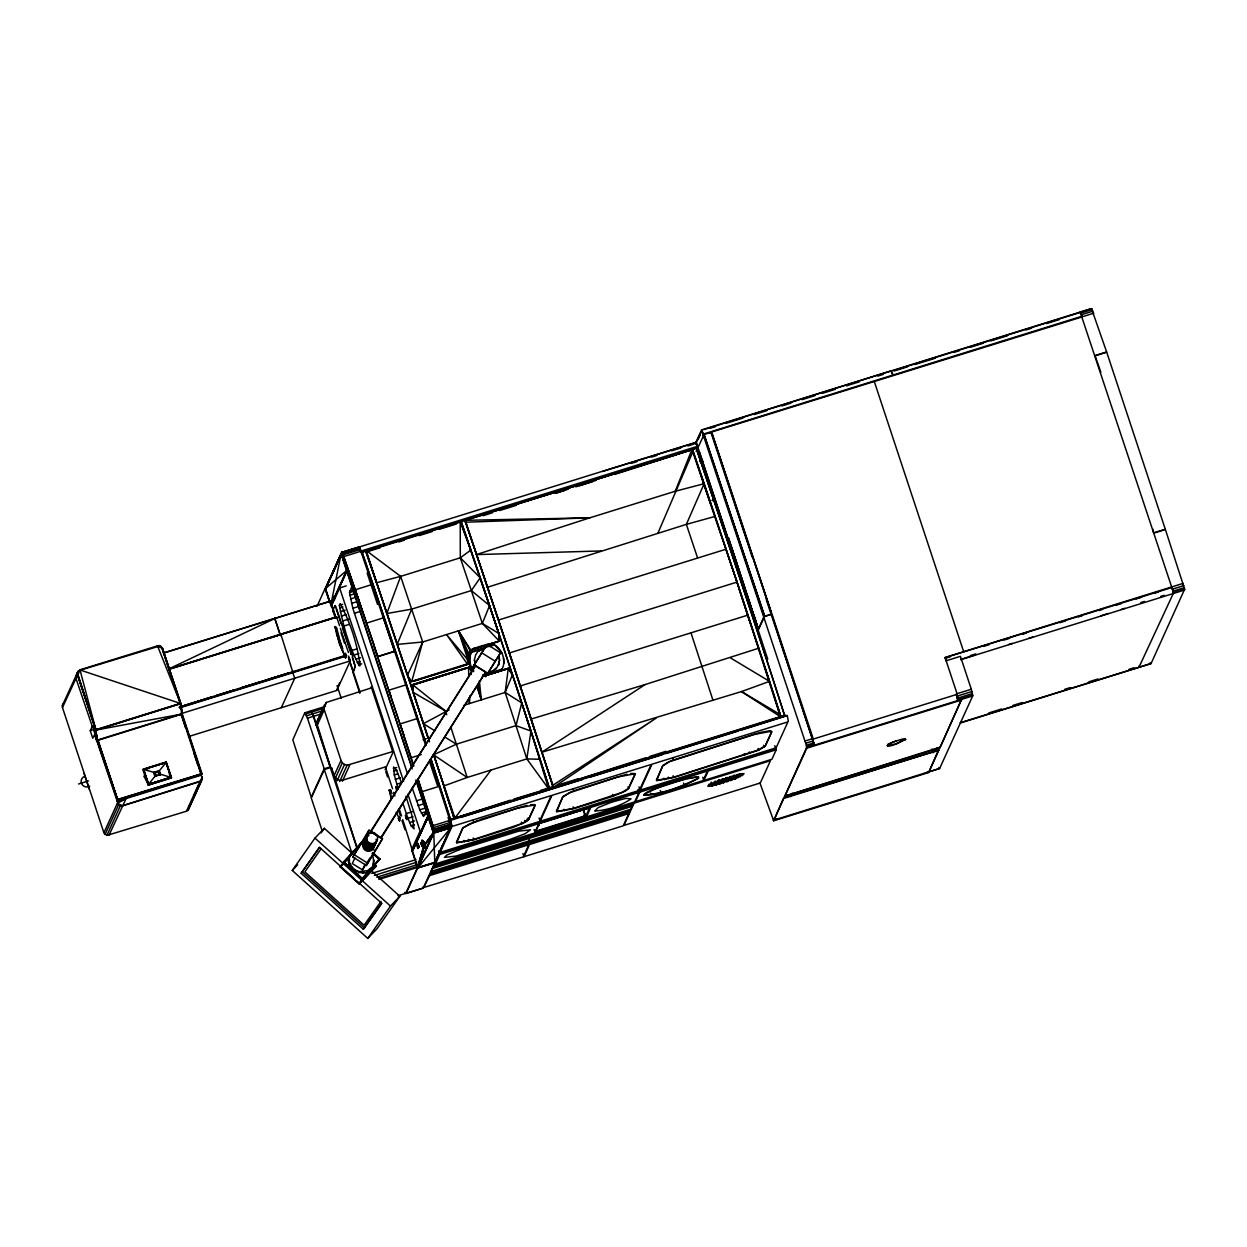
<?xml version="1.0" encoding="UTF-8"?>
<svg xmlns="http://www.w3.org/2000/svg" width="1247" height="1247" viewBox="0 0 1247 1247"><rect width="100%" height="100%" fill="white"/><g stroke="black" fill="none" stroke-linecap="round" stroke-linejoin="round"><path stroke-width="1.5" d="M474.577 647.957C469.121 649.905 467.641 653.864 468.28 663.295C462.06 645.837 486.798 646.024 499.205 641.176L498.847 633.492L460.985 521.823L366.057 551.455L366.665 550.878L400.646 576.363L422.671 642.002L411.65 681.797L407.442 675.391L422.671 642.002L482.34 623.422L498.847 633.492L499.205 641.176M336.955 635.876L335.178 626.664L336.082 629.579M549.241 787.574L548.509 788.961L549.241 787.574L549.085 788.463L514.06 799.031M342.177 649.079L345.559 657.652L344.873 654.8M402.765 819.622L417.761 867.803L434.767 862.659L442.623 845.17M767.747 659.133L697.946 447.611M958.444 700.346L957.041 693.691L971.319 689.264L972.722 695.904L939.646 768.479L773.483 820.23L759.891 782.867M1080.276 312.451L1173.053 591.156L1173.271 593.541L1139.166 666.849M960.439 722.979L1151.09 663.544L1184.65 589.192L1165.399 529.507L1154.052 533.046M342.489 625.293L342.956 626.68L342.442 625.355M351.981 654.005L350.516 653.958L351.919 653.927M391.059 799.015L389.563 789.772M396.515 788.509L396.842 789.834L396.562 788.416M399.492 820.978C398.027 815.304 398.697 821.742 399.679 820.245M378.901 879.416L417.62 867.366L424.167 845.934L423.201 841.725L424.448 845.84L421.127 856.642M422.172 843.299L421.673 840.291L424.448 845.84L423.045 842.349L424.183 845.856L420.457 858.435M425.009 847.524L423.107 840.649M425.586 847.352L425.43 845.778M701.749 430.511L806.357 745.254L806.762 748.2L784.924 796.116L939.911 747.857L961.562 699.396L939.911 747.857M439.692 830.268L450.494 827.681L434.767 862.659L433.785 832.871L429.498 820.292M451.102 826.309L450.931 824.22L434.112 829.458L434.377 831.827L417.948 867.865L450.588 827.961L433.785 832.871M404.714 892.369L406.023 893.507L423.232 888.16L451.196 826.59L450.479 822.334M469.87 695.81L469.371 703.589L469.246 697.852M471.21 674.456L471.46 670.574L468.825 667.426M657.902 533.233L693.098 451.165L691.96 449.481L737.024 582.1L780.357 716.651L780.263 714.578L741.497 691.571L541.775 752.253L498.348 620.086L726.097 549.194M335.381 627.381L335.786 629.719L335.552 626.555M347.134 570.44L341.257 553.652L325.607 588.678L329.816 601.553M470.945 650.077L468.061 656.982L468.124 664.059L468.233 656.795L458.475 630.857L470.789 650.092M335.911 628.301L335.957 629.61L335.178 626.664M431.54 835.599L424.339 845.669L423.185 842.536L424.214 845.747L417.511 867.522L423.855 845.591M453.612 668.782L467.609 664.386L467.984 660.022L458.475 630.857L470.322 650.669M461.296 522.057L460.221 521.745L460.299 557.799L480.22 577.766L471.335 590.564L411.681 609.128L386.804 613.54L366.322 551.065M511.379 673.302L508.293 668.345L482.308 676.435M539.624 821.835L539.047 825.124L538.798 823.721M339.371 605.294L340.182 603.532C350.298 622.487 357.499 644.309 360.056 665.695L359.432 665.929C349.222 647.458 343.221 626.103 339.371 605.294L342.676 604.265M407.333 773.28L352.823 608.287L349.534 592.606L352.059 585.981M398.229 789.164L394.301 774.901L393.584 766.999L396.499 770.1L401.331 782.368M426.739 809.599L423.621 816.473L419.787 809.802L412.211 787.995M549.272 787.964L548.602 788.821L526.842 758.893L505.16 692.444L508.293 668.345L483.898 676.108M539.078 825.046L539.374 822.568L589.847 806.856L585.591 817.112L583.425 808.976M422.608 844.718L424.167 847.789L422.811 841.803M424.51 844.531L424.463 843.315M491.053 770.038L455.03 817.938L453.892 817.767L443.698 786.015L467.189 777.473L526.842 758.893L530.941 731.054L512.501 674.752L508.293 668.345M181.594 714.172L180.612 703.713L157.449 645.697L159.507 645.619L162.297 648.3L180.753 703.511L182.327 714.017L181.314 715.139L185.476 727.718M345.341 654.052L345.544 653.21L345.668 655.563M399.352 817.268L399.57 816.426L399.773 818.328L400.147 817.564M429.529 741.794A2193.052 276.569 72.7 0 0 377.077 583.939L365.839 550.862L362.02 552.281A2192.039 276.444 72.7 0 1 426.256 744.911M365.839 550.862L365.807 551.112A2192.039 276.444 72.7 0 1 409.749 682.062M487.187 586.402A2192.039 276.444 72.7 0 1 553.185 787.262L542.383 753.406A2193.052 276.569 72.7 0 0 476.105 553.122L464.882 520.03L461.063 521.449A2192.039 276.444 72.7 0 1 549.413 788.447L784.534 715.248L773.732 681.376A2193.052 276.569 72.7 0 0 707.454 481.108L696.231 448.016L692.412 449.434A2192.039 276.444 72.7 0 1 780.762 716.433L784.644 715.186M464.882 520.03L464.835 520.28A2192.039 276.444 72.7 0 1 486.564 584.562M696.231 448.016L696.185 448.265A2192.039 276.444 72.7 0 1 784.534 715.248M423.419 844.765L424.307 845.372L423.201 841.725M703.776 429.607L890.919 370.92L893.086 375.347M389.89 791.627L389.968 792.827L389.204 789.897M589.691 807.604L589.847 806.856M341.101 554.027L331.11 603.501M372.292 853.478C382.174 890.872 325.872 865.932 358.7 847.929M348.786 860.492L350.298 854.974M475.013 664.121L474.406 659.881L475.59 655.049L477.866 651.448L485.364 647.583L477.866 651.448M499.252 661.004L498.379 665.165L499.564 660.318L498.956 656.093L499.564 660.318M116.672 801.073L117.67 799.467L117.047 801.26L117.67 799.467L98.045 740.188L96.83 741.435L92.792 725.925L95.271 733.439L92.761 738.24L90.267 730.726L92.403 726.05M117.499 800.2L97.36 740.453L95.848 730.087L180.612 703.713L162.297 648.3L180.659 703.511L95.848 730.087L77.298 672.725L79.948 669.826L157.527 645.852L162.469 648.269L180.753 703.511L182.28 713.985L97.235 740.562L117.452 800.371L201.702 773.997L117.53 799.608L117.171 800.683L198.943 775.244M473.486 671.619C469.293 666.257 467.921 657.481 471.709 651.698L493.874 644.793C502.557 648.705 506.672 661.736 501.637 669.873L486.86 674.471M469.542 658.151L471.241 652.025M103.906 832.778L117.296 803.395L120.32 805.827L106.868 835.443L103.906 832.778L62.459 707.548L62.35 705.521L78.234 670.917L77.766 674.705L95.957 729.666L180.254 703.433L162.063 648.456L159.382 646.071L80.042 670.263L77.657 672.866L76.254 678.009M516.024 725.629L530.941 731.054L548.602 788.821L454.952 818.079L433.551 754.809L456.371 744.194L516.024 725.629L521.745 702.872L505.16 692.444L463.868 705.303M614.537 474.483L691.945 449.715L465.147 520.311L589.8 517.832L675.219 491.256L704.134 483.711L686.364 524.364L697.478 557.612M366.057 551.455L366.665 550.878L366.041 552.094L376.438 582.77L400.646 576.363L460.299 557.799L470.867 550.036L460.159 521.947M365.963 552.296L366.602 551.08M315.787 724.99L326.324 702.451L372.307 687.58M534.23 829.645L535.275 832.731L539.561 822.506L589.831 807.635M344.951 655.875L345.388 657.746L345.668 657.013M415.828 779.952L433.473 833.292L434.283 831.546L446.067 827.883M339.449 682.935L336.784 690.448L188.5 736.587M728.466 537.925L758.441 629.517L764.676 616.377L704.041 434.548L709.559 432.803L712.053 434.143L771.02 612.371L770.428 614.475L764.66 616.423M386.804 613.54L400.646 576.363M702.622 460.876L703.137 461.343M675.219 491.256L691.96 449.481M470.758 650.186L499.283 641.083L482.34 623.422L489.557 605.59L471.335 590.564L460.299 557.799M411.681 609.128L397.138 644.418L406.834 673.567M505.16 692.444L512.408 674.892M424.011 846.214L424.728 847.617L421.829 841.865M424.37 844.967L422.452 840.119L420.894 843.58M346.713 570.799L332.061 603.657M695.249 443.683L696.044 441.984L698.258 446.769M341.538 553.871L325.607 588.678L341.974 552.561L358.98 547.043L360.866 551.33M695.312 443.854L695.951 442.326L602.145 471.444M330.128 603.486L325.28 588.724L341.257 553.652M331.905 603.782L346.136 572.544M413.053 849.004L428.313 816.052L412.258 850.735M62.459 707.548L79.948 669.826M117.047 801.26L117.67 799.467M105.029 834.508L118.512 805.001L94.601 734.374L95.848 737.663M108.925 835.365L126.15 798.532L117.405 803.333L122.284 805.749L201.546 780.747L188.141 810.145L186.427 811.236L106.868 835.443M142.859 769.68L148.19 785.142L171.572 777.629M148.19 785.142L171.26 778.019M154.862 776.6L153.849 772.329L159.522 770.568L166.163 762.431L170.933 777.395L148.518 784.347L143.81 776.18M181.376 714.702L181.797 713.783L97.5 740.032M155.018 772.844L158.198 771.566L159.289 775.042L158.042 771.909M181.314 715.139L181.548 714.282M159.289 771.082L160.536 774.823L159.289 771.082L153.63 772.844M159.039 774.901L155.891 776.102L154.846 772.548L155.969 775.93M143.109 769.181L166.241 761.948L171.509 777.52M117.452 801.244L201.001 775.244L201.905 773.374L201.406 774.356L117.857 800.356M201.001 775.244L201.905 773.374L182.218 714.048M186.427 811.236L199.816 781.838L202.466 778.939L181.174 713.424M193.69 795.929L198.413 785.563M199.988 782.103L202.185 776.943M188.141 810.145L202.295 778.876M280.279 635.331L281.011 634.084L280.591 635.643M317.081 606.167L325.108 588.537L329.66 602.285M412.18 768.916L340.977 553.73L341.584 552.374L358.98 547.043M405.789 684.977L383.437 617.811L366.587 623.11L342.161 552.281L325.28 588.724L346.557 570.627L330.736 605.325M292.78 672.679L293.279 671.291M280.824 634.146L292.842 672.258M331.811 603.501L346.339 572.186M331.156 606.588L339.652 587.945L346.261 585.887M358.17 548.696L358.7 547.043M332.606 610.968L335.1 605.465L341.226 623.936M169.467 668.813L336.581 616.782L336.16 618.356L336.674 617.234M304.751 712.832L292.827 739.861L311.236 797.223L324.204 768.775L307.463 718.21L304.751 712.832L325.514 706.363M316.52 722.403L324.656 704.539M320.417 715.435L326.324 702.451M317.595 724.398L324.251 709.792L323.924 707.127M336.784 690.448L350.313 660.91L348.583 656.14M354.647 668.86L353.197 672.039L348.396 657.559M356.86 847.866L330.33 767.684L324.282 769.57L311.298 798.049L322.162 830.845M333.619 776.678L341.023 760.452L324.251 709.792M334.96 779.048L342.348 762.805L341.023 760.452M337.095 780.731L344.499 764.489L342.348 762.805M339.714 781.479L347.102 765.237L393.429 751.38M342.411 781.199L349.799 764.957M409.717 681.938L469.184 663.279L470.415 667.036L410.949 685.694A2192.039 276.444 72.7 0 1 428.298 738.427M410.949 685.694L409.795 681.766M385.12 769.68L392.961 752.502L371.232 686.832M342.831 863.563C346.074 861.568 341.101 866.057 343.658 861.755L361.521 842.411L355.395 850.329M343.206 863.906L350.391 855.504M352.574 851.374L349.674 856.33M355.348 850.142L355.972 848.771M349.409 864.732L349.409 859.136M352.823 857.001L369.003 830.175L382.517 838.654L366.353 865.48L352.823 857.001L364.529 838.233M354.912 857.842L352.309 863.548L362.456 869.907L365.418 865.215M351.451 868.52L352.059 867.148L350.033 863.36M369.003 830.175L365.48 836.737M390.077 790.099L390.249 792.593L389.984 791.377M354.662 871.404L355.286 870.047L352.059 867.148M358.668 873.04L359.292 871.684L367.709 870.593L371.107 868.006L370.484 869.362M362.456 869.907L365.059 864.187M362.986 873.227L363.61 871.871M366.353 865.48L382.517 838.654M360.975 879.899L379.649 858.715L365.059 876.485L360.975 879.899L362.409 879.369M361.349 880.226L379.758 859.277M367.086 871.965L367.709 870.593M374.271 860.243L372.759 865.761L373.383 864.405M470.774 652.96L471.709 651.698M379.665 858.731L369.533 870.531M469.184 663.279L470.337 667.207M469.792 663.513L469.854 657.481M474.406 659.881L475.325 663.435M471.475 668.626L470.088 662.827M482.776 674.674L485.769 676.56L500.515 652.851L487 644.387L472.254 668.08L474.141 665.103M381.442 837.548L485.551 672.258L475.419 665.914L371.294 831.188M487 644.387L475.091 663.607M493.874 644.793L489.868 646.632M494.732 644.917L501.871 652.945M485.769 676.56L500.515 652.851M492.705 671.354L496.4 668.08L492.705 671.354L488.606 672.632L493.017 670.668M412.383 848.007L420.099 831.063L407.909 794.23M413.147 849.285L428.173 816.317M413.427 849.191L428.454 816.224L412.071 851.109L417.62 868.099L406.023 893.507M503.57 658.057L503.804 663.42M501.637 669.873L502.26 669.296M501.902 669.748L502.432 668.86M433.473 833.292L434.377 831.827L450.588 827.961L433.317 832.809L405.727 893.46L405.15 892.587M417.761 867.803L434.096 831.92L418.228 780.388L433.722 827.634M450.183 820.713L450.603 819.793L451.85 825.748M451.991 826.465L440.175 852.402L539.405 821.508L551.221 795.586L451.991 826.465L449.824 819.903L455.326 818.188M439.91 853.509L538.579 822.786M439.739 854.476L435.452 863.906L534.682 833.012L538.969 823.597L439.739 854.476L438.554 850.922M456.418 842.224L462.84 828.102L469.48 823.971L517.692 808.103L534.807 804.938M695.171 443.979L701.562 429.934L1091.484 308.586L1106.635 351.935L1095.287 355.457M696.34 442.451L701.126 431.93M698.102 439.536L700.502 434.283M693.02 451.336L692.49 450.401M456.558 842.613L473.673 839.449L521.885 823.597L528.525 819.466L534.947 805.344M696.231 451.383L704.041 434.548M696.512 451.289L698.226 447.533L361.412 552.421L359.744 547.386M704.15 437.868L701.562 429.934M709.559 432.803L710.322 432.725M712.053 434.143L771.051 612.324M699.879 461.546L701.484 458.039M628.8 813.621L623.251 825.81L524.021 856.689L529.57 844.515L628.8 813.621L627.771 810.503M530.256 843.019L531.035 841.32L630.249 810.425L629.486 812.124L530.256 843.019L529.133 839.636M540.154 821.274L551.969 795.352L651.199 764.458L639.384 790.38L540.154 821.274L539.078 817.985M539.951 822.272L638.558 791.674M534.417 829.582L535.493 832.7L535.555 831.266L585.654 815.678M556.396 811.096L562.833 796.973L569.458 792.843L617.686 776.975L634.785 773.826M562.428 815.772L562.366 814.961M714.344 501.045L714.983 499.657L711.959 500.593M578.686 810.706L578.608 809.895M584.064 815.289L584.687 813.932L582.817 809.069M556.552 811.501L573.651 808.337L621.879 792.468L628.504 788.338L634.941 774.216M639.01 792.375L634.661 801.899L586.464 816.894L590.813 807.37L639.01 792.375L638.043 789.491M640.147 790.146L651.963 764.224L787.933 721.888L776.117 747.826L640.147 790.146L639.056 786.873M639.929 791.144L775.79 748.948M639.758 792.126L635.424 801.665L703.09 780.591L707.423 771.067L639.758 792.126L638.807 789.257M656.374 779.967L662.812 765.845L669.452 761.714L754.404 734.421L771.519 731.256M754.045 615.207L758.051 629.595M753.827 615.597L747.249 595.006M757.693 630.468L764.021 616.579L771.581 614.225L814.166 744.443L806.575 747.639L773.67 820.791L928.656 772.548L938.882 750.102L783.708 797.799L773.67 820.791M698.772 777.099L698.351 778.05C681.719 786.732 662.5 793.98 643.904 794.994L646.211 792.687L653.631 789.18L685.32 778.939M776.258 749.743L771.909 759.267L703.869 780.451L708.218 770.927L776.258 749.743L774.792 745.706M712.489 785.766L714.172 782.072L711.351 786.109L712.489 785.766L711.289 782.118M716.105 784.94L718.116 780.528L714.967 785.298L716.105 784.94L714.905 781.308M719.831 783.88L721.951 779.25L718.708 784.223L719.831 783.88L718.631 780.232M723.619 782.695L725.723 778.066L722.481 783.054L723.619 782.695L722.418 779.063M727.391 781.526L729.511 776.897L726.268 781.869L727.391 781.526L726.19 777.879M731.178 780.341L733.283 775.712L730.041 780.7L731.178 780.341L729.978 776.71M735.013 779.063L737.024 774.652L733.875 779.422L735.013 779.063L733.797 775.416M771.675 731.662L765.237 745.768L758.597 749.899L673.645 777.208L656.53 780.373M790.738 796.599L792.359 793.061M956.745 695.343L957.228 694.267L945.07 657.481L1183.216 583.362M935.047 751.676L936.668 748.138M938.695 749.541L928.656 772.548M325.467 588.381L340.977 553.73M333.51 571.313L340.727 555.616M428.08 816.021L413.256 849.02L428.454 816.224M333.245 571.188L341.444 553.59M336.098 628.628L335.973 627.272M76.691 674.284L75.88 678.119L92.403 726.783M76.145 676.17L78.545 673.567M62.35 705.521L63.285 703.713M97.079 740.952L95.271 733.439M200.938 774.434L201.936 773.779M201.219 773.795L117.28 799.608M344.64 655.205L345.544 656.483M399.648 819.139L399.071 818.297L399.554 819.7M424.432 846.916L423.325 843.751L423.902 844.624M351.654 853.836L340.493 866.868L359.011 883.515L376.282 866.026L359.261 884.029L340.01 866.712L352.839 852.527M359.261 884.029L375.706 865.948M389.688 792.359L389.984 790.504M439.599 673.177L413.396 681.267L467.609 664.386L468.28 663.295M412.944 692.381L412.586 684.665L466.737 667.815M430.87 759.049A2192.039 276.444 72.7 0 1 450.37 819.279C455.311 819.497 453.097 816.598 455.03 817.938M475.419 665.914L370.53 831.578L380.678 837.937L485.551 672.258M367.413 862.082L370.375 857.39M496.103 668.766L498.691 664.48M424.167 845.934L433.317 832.809L424.089 845.061M424.339 845.669L433.317 832.809M369.891 869.346L399.819 896.266L377.124 928.61L367.787 938.414L292.281 870.453L314.977 838.109L324.298 828.304L352.807 853.946M321.056 832.918L324.298 828.304M381.785 903.467L363.345 929.264L301.166 873.29L319.419 847.274L354.132 878.512M301.166 873.29L319.591 847.492M321.165 848.708L304.876 871.902L364.108 925.212L381.005 901.363M359.011 883.515L364.981 875.924L376.033 865.465M363.345 929.264L381.613 903.249L357.032 881.115M367.787 938.414L390.498 906.086L399.819 896.266M398.978 819.108L398.198 818.313L399.663 820.822M319.419 717.633L317.736 719.722L317.346 724.959L330.393 766.843L313.652 716.277L310.628 711.008M170.933 777.395L160.769 774.325L155.096 776.086L148.518 784.347L171.057 777.146L166.007 762.447L143.53 769.477L148.518 784.347L170.917 777.271L166.007 762.447L143.639 769.461L166.163 762.431M346.557 859.822L361.895 842.738L355.489 849.675M280.185 634.723L274.745 618.309L280.185 634.723L271.004 637.669M168.891 669.187L335.755 617.436L330.58 601.148L163.497 652.976M281.354 707.595L294.76 678.197L292.453 671.774M350.313 660.91L349.035 658.276M292.281 870.453L297.612 864.841M340.01 866.712L352.433 853.618M340.493 866.868L345.544 861.693M77.408 672.71L80.026 669.982L180.659 703.511M471.304 670.777L468.545 667.254L468.763 676.809M161.222 646.663L162.469 648.269M420.987 843.923C421.081 839.917 421.299 848.615 423.528 845.887L423.325 844.235L423.98 845.061M905.088 738.66C878.106 744.537 885.074 751.723 905.509 739.081M905.603 739.362L895.377 744.007L887.131 745.675M417.792 847.087L418.072 848.443L417.854 846.994M467.952 660.131L468.061 656.982M645.65 757.802L553.497 787.309L656.093 718.147L552.515 785.47L553.029 786.436M758.753 648.206L645.167 684.541L541.775 752.253L553.621 787.231M454.157 818.094L443.34 784.223A2193.052 276.569 72.7 0 0 433.566 754.154A2192.039 276.444 72.7 0 1 454.157 818.094L450.37 819.279M549.413 788.447L553.294 787.2M201.328 773.857L181.968 714.079M704.119 434.58L764.115 616.61M468.856 653.818L458.475 630.857M449.185 709.87L423.372 723.681L428.157 738.333M97.796 740.375L117.577 799.873L97.671 740.313M887.724 744.381L896.936 740.609M669.358 761.434L662.718 765.564L656.623 780.653L673.739 777.489L758.69 750.18L765.331 746.065L771.768 731.942L769.913 730.742L760.623 732.363M471.132 652.508L484.335 648.346M168.781 668.938L275.01 618.434M478.256 820.167L462.746 827.821L456.651 842.894L473.766 839.745L513.109 827.385L525.299 822.241L528.619 819.747L535.041 805.624L534.714 804.658L530.521 804.658M572.139 791.393L562.74 796.693L556.645 811.781L573.745 808.617L613.088 796.272L625.293 791.112L628.597 788.618L635.035 774.496L634.692 773.53L630.499 773.53M670.746 760.857L759.158 732.737M459.083 849.721L446.753 855.099L444.446 857.39L456.199 856.05L510.631 839.215L525.003 833.76L530.505 829.801L518.752 831.141L459.083 849.721L458.522 848.022M611.622 802.148L598.139 807.62L594.741 811.002C607.367 810.238 620.601 805.983 631.076 798.891L625.885 798.361L611.622 802.148L611.077 800.449M479.908 819.622L526.842 805.344M747.919 615.114L520.155 686.006M433.769 833.152L442.124 830.44M454.952 818.079L510.366 800.215M555.57 493.344L564.782 490.398M579.528 485.675L596.113 480.376M465.209 520.061L487.374 587.29L686.364 524.364L715.139 516.398M649.328 756.633L665.914 751.317M419.584 682.655L461.515 669.608M441.36 672.632L450.105 669.888M487.437 675.017L508.262 668.548L494.342 672.725M465.147 520.311L691.945 449.715M170.87 668.751L335.879 617.281M260.935 681.641L240.562 688.017L288.79 673.006L268.354 679.319M440.3 676.092L466.799 667.8M892.79 370.78L1079.933 312.514M1080.151 312.109L1091.811 308.617M710.494 428.173L715.529 426.599M726.44 423.201L743.041 418.041M754.123 414.581L767.03 410.575M781.791 405.976L791.019 403.108M802.086 399.648L815.008 395.642M822.381 393.335L835.303 389.313M846.37 385.869L859.292 381.847M877.763 376.095L883.328 374.365M894.442 370.905L907.426 366.867M914.83 364.56L935.234 358.216M953.768 352.433L959.333 350.703M970.447 347.243L983.431 343.206M990.835 340.899L1007.529 335.708M1026.063 329.941L1031.628 328.21M1046.451 323.581L1059.436 319.544M1080.463 312.14L1081.024 313.044L1092.356 309.505M1081.024 313.044L1081.726 314.634L1093.073 311.111M703.698 433.972L1082.287 316.146M1093.822 313.184L1082.474 316.722L1081.726 314.634M480.064 509.384L359.479 546.919L361.661 553.481M480.828 509.15L601.413 471.615M341.584 552.374L359.058 547.324L360.212 549.553L343.393 554.79M342.691 553.091L359.51 547.854M359.572 548.103L342.738 553.341L342.239 552.561M631.2 463.416L636.718 461.702M651.417 457.119L656.935 455.404M671.634 450.822L680.831 447.969M687.892 445.974L693.41 444.259M342.037 552.577L359.12 600.805L413.801 765.845M342.831 554.104L343.782 556.583L360.882 551.252L394.629 651.355L377.794 656.592L366.602 623.048M361.692 550.831L698.117 446.114M697.93 447.891L698.414 449.824M367.226 551.751L380.21 547.714M398.759 541.946L404.324 540.2M419.163 535.587L432.148 531.549M439.567 529.227L456.277 524.036M482.994 515.712L492.269 512.829M499.704 510.522L516.398 505.316M555.351 493.188L568.336 489.151M575.755 486.844L592.45 481.638M349.721 591.094L353.041 590.049M355.333 589.753L372.183 584.453M349.534 592.606L354.522 591.062M163.56 653.101L330.393 601.163L333.853 613.321M349.784 595.302L354.772 593.759M350.454 598.996L355.426 597.438M343.782 556.583L359.12 600.805M351.483 603.423L356.471 601.865M339.62 607.99L342.925 606.962M1100.852 372.245L1095.1 355.831L1106.728 352.215L1165.306 529.227L1153.678 532.843L1152.758 529.102M340.291 611.685L345.248 610.142M352.823 608.287L357.811 606.728M341.319 616.112L346.292 614.568M354.382 613.259L361.022 611.186M342.676 620.975L349.285 618.917M344.219 625.947L349.191 624.404M90.267 730.726L93.431 729.744M352.293 650.326L357.25 648.783M358.84 600.898L374.1 645.385M179.334 707.018L346.214 655.127M179.428 707.548L290.972 672.834M346.541 655.532L292.655 672.304L293.435 671.603M179.552 707.922L346.666 655.906M728.591 538.283L744.802 587.664M353.945 655.065L358.918 653.522M181.485 713.533L350.173 660.926M355.598 659.258L360.57 657.715M357.141 662.609L360.445 661.58M377.825 656.546L394.644 651.308M358.45 664.885L361.755 663.856M471.35 649.843L499.283 641.083L499.034 637.388M78.577 783.989L88.459 780.918M305.78 713.908L311.656 712.084L313.356 716.37L330.081 766.936L324.204 768.775M311.953 711.99L322.895 708.577M306.591 715.778L312.483 713.954M312.779 713.861L321.897 711.024M373.804 645.463L388.705 690.246L405.821 684.93L416.903 718.708M509.275 653.007L737.024 582.1M411.027 685.523L470.415 667.036M307.463 718.21L313.356 716.37M313.652 716.277L320.947 714.017M487.172 673.785L501.949 669.187M485.987 675.484L508.262 668.548M400.084 723.946L416.934 718.662L425.648 745.41M388.705 690.246L403.794 735.153M423.076 739.642L426.318 738.629M421.268 754.575L411.151 757.771L400.116 723.899M393.382 768.526L396.702 767.497M393.631 771.223L396.936 770.194M394.301 774.901L397.606 773.873M395.346 779.328L400.303 777.785M396.686 784.192L401.643 782.648M389.423 790.13L391.48 798.096M389.251 790.52L390.171 791.003M389.937 791.518L389.688 791.923M418.119 779.141L422.156 791.658L439.006 786.389L450.541 822.397L433.66 827.572L434.424 831.11L451.243 825.873M416.467 800.87L423.107 798.797M418.135 805.609L424.775 803.536M402.843 803.099L406.304 813.558L412.928 811.501M419.787 809.802L426.427 807.729M421.315 813.138L426.287 811.594M406.304 813.558L407.972 818.297L412.928 816.754M422.624 815.413L425.944 814.385M407.972 818.297L409.624 822.49L414.581 820.947M945.086 657.637L1172.071 587.462L1173.1 592.948M946.255 658.057L950.198 656.795M983.634 646.414L989.23 644.637M1004.084 640.054L1009.68 638.261M1022.665 634.271L1026.421 633.055M1059.841 622.689L1065.452 620.912M1078.437 616.906L1082.193 615.691M1098.888 610.547L1102.644 609.331M1115.613 605.341L1121.24 603.548M1136.064 598.965L1141.691 597.173M1154.644 593.182L1158.416 591.966M409.624 822.49L411.151 825.826L414.456 824.797M1172.554 589.114L1183.886 585.591M946.146 660.77L960.424 656.327L971.319 689.264M1173.053 591.156L1184.401 587.633M970.275 655.641L975.824 653.911M1140.818 602.566L1144.528 601.397M1160.863 596.315L1164.215 595.271M1173.302 592.715L1184.65 589.192M960.626 659.445L975.388 654.846M1008.62 644.512L1012.299 643.358M1028.915 638.183L1032.61 637.046M1100.898 615.784L1108.287 613.477M1121.209 609.456L1124.888 608.318M540.621 790.458L553.606 786.405M561.025 784.098L577.72 778.907M960.736 659.679L1184.619 590.002M460.844 816.473L473.704 812.467M477.383 811.329L493.921 806.17M497.6 805.032L510.459 801.026M515.977 799.311L549.054 789.008M551.642 788.213L647.193 758.457M649.796 757.662L785.766 715.326M432.834 825.685L449.933 820.355M450.837 820.261L787.278 715.529L788.291 721.015M461.343 817.237L582.162 779.624M589.597 777.317L662.095 754.747M665.804 753.593L738.302 731.023M742.012 729.869L787.278 715.529M433.629 828.476L422.172 791.627M434.205 829.629L451.024 824.392M434.096 830.751L433.925 828.398M434.33 830.861L451.149 825.623M434.096 831.92L451.196 826.59M420.8 842.676L422.749 842.832M421.782 846.167L423.357 844.671M371.746 873.383L415.999 859.604M539.561 823.285L590.018 807.573M539.561 823.441L590.034 807.744M805.172 740.967L812.732 738.614L813.932 744.677M374.381 875.41L416.779 862.207M546.015 821.477L546.747 821.243M812.919 739.19L957.228 694.267M805.858 743.212L813.418 740.858M957.727 695.935L971.99 691.493M376.812 877.218L417.371 864.592M378.948 878.465L417.667 866.4M806.357 745.254L813.917 742.9M958.226 697.977L972.504 693.535M806.606 746.797L814.166 744.443L806.575 747.639L972.722 695.904M958.475 699.536L972.754 695.093M417.62 868.099L434.813 862.737M535.68 831.671L585.763 816.068M535.742 831.998L585.841 816.395M535.15 832.45L585.841 816.567M535.228 832.622L585.778 817.05L584.687 813.932M806.762 748.2L961.749 699.957M397.98 895.705L421.19 888.659M988.684 712.988L1001.653 708.951M1012.782 705.475L1022.041 702.591M1064.689 689.326L1070.238 687.596M1088.787 681.828L1098.046 678.945M1129.049 669.296L1134.084 667.722M960.33 722.668L1151.09 663.544M939.724 747.296L784.924 796.116M783.895 798.361L938.882 750.102M773.187 820.152L777.723 818.749M939.646 768.479L925.368 772.922M412.851 690.448L412.586 684.665L440.534 676.014M419.818 866.992L434.673 862.378M483.93 675.936L494.545 672.663M531.004 719.098L645.167 684.541M421.564 845.715L423.528 845.887M626.836 774.216L573.526 790.801L573.028 789.304M687.019 778.455L697.712 776.663L698.445 778.331C681.813 787.013 662.593 794.261 643.998 795.274L644.434 794.339C660.754 785.329 679.428 779.765 697.806 776.943M379.976 859.074L372.806 852.574M900.49 739.611L905.696 739.658M77.408 674.752L95.848 730.087L182.28 713.985M149.328 768.355L143.639 769.461L148.487 784.145L143.639 769.461L153.849 772.329L155.096 776.086M422.671 642.002L397.138 644.418L387.412 615.363M345.201 655.439L345.06 655.065M417.823 843.471L419.008 846.869M199.769 781.62L122.331 805.967L118.434 805.11L122.284 805.749M600.96 550.956L476.37 554.603L589.8 517.832L465.271 522.228L465.24 521.137M460.548 521.916L461.484 522.384M526.842 758.893L540.107 759.298M422.39 842.442L423.45 845.637L422.655 842.878M1139.758 667.083L1138.885 666.147M423.232 888.16L422.359 887.225M468.498 667.472L471.428 670.621L468.545 667.254M345.138 656.468L344.453 654.971M398.993 819.513L399.009 818.188M344.499 764.489L347.102 765.237M355.286 870.047L359.292 871.684M341.881 552.281L343.128 554.011M118.512 805.001L120.32 805.827M391.168 792.5L390.358 792.094L391.948 793.56L390.67 791.003M335.007 605.73L335.895 607.008M159.507 645.619L161.346 646.554M446.722 714.702L445.506 711.008L413.006 692.272M730.571 657.964L769.539 681.361L741.497 691.571L780.357 716.651M434.922 730.867L423.372 723.681L413.147 692.615L412.586 684.665L445.506 711.008M444.82 737.024L456.371 744.194L467.189 777.473L433.551 754.809M481.404 652.617L494.934 661.081M473.876 664.511L487.406 672.99M361.459 842.084L364.467 843.954M371.98 848.661L374.988 850.548M353.945 854.554L367.46 863.033M399.648 819.887L398.572 818.063M423.45 887.599L523.257 856.923L528.822 844.749L429.592 875.643L423.793 887.318M374.069 854.148L379.93 859.245M372.323 853.213L379.602 859.651M343.658 861.755L362.176 878.418M343.455 861.911L361.755 878.169M314.977 838.109L390.498 906.086M302.413 871.98L364.592 927.955M467.984 660.022L446.535 634.567L467.609 664.386M417.745 846.074L416.529 843.143L416.436 844.406M416.638 845.248L417.885 848.396M471.787 667.94L473.798 670.948M408.424 677.168L410.497 680.332M1150.217 662.625L1150.778 663.513M938.773 767.56L939.318 768.448M311.002 711.039L311.656 712.084M336.659 627.771L338.716 635.892M345.279 655.267L345.809 656.842M411.151 825.826L414.066 828.912L412.305 816.598L405.945 796.303M169.233 773.935L171.057 777.146M396.187 812.311L399.523 818.827M330.315 601.007L335.755 617.436M585.435 816.801L584.5 813.995M352.184 655.486C354.584 659.725 350.126 647.037 351.545 653.553M423.762 845.201L423.357 844.157M390.935 792.11L390.623 791.237M417.901 843.486L418.805 846.058M418.509 846.339L419.023 847.383L419.054 846.51M345.622 658.12L339.059 643L335.833 628.613M602.192 471.506L695.997 442.529L697.276 446.348M342.769 648.83L338.108 634.739M342.426 648.97L337.734 634.801M339.48 642.08L342.364 649.749M341.99 649.921L337.298 635.752M345.918 656.156L345.762 655.704M390.825 790.816L390.498 789.99L390.966 791.299M424.167 841.585L424.65 842.925M405.914 817.019L406.117 817.97L405.93 817.159M405.852 817.783C408.283 824.361 405.478 812.109 405.306 815.787M418.041 845.825L418.322 846.651M892.135 372.806L892.992 375.051M692.444 449.201L703.682 482.277A2193.052 276.569 72.7 0 1 769.96 682.561L780.856 716.37M461.094 521.215L472.332 554.292A2193.052 276.569 72.7 0 1 538.61 754.575L549.506 788.385M362.066 552.047L373.289 585.124A2193.052 276.569 72.7 0 1 426.334 744.724M764.676 616.377L703.838 434.673M476.993 687.05L481.311 699.863L479.362 680.722M487.374 587.29L497.74 618.278M471.335 590.564L482.34 623.422M703.9 434.611L764.473 616.454M874.256 381.426L963.682 651.698M813.309 739.066L711.694 432.023L1082.427 316.816M711.819 434.969L752.206 557.05M766.297 599.589L812.202 738.302M701.921 430.184L703.744 435.78M731.023 545.921L753.765 615.285M699.302 451.585L757.677 627.974L754.497 617.156M696.403 447.595L713.798 500.125M763.694 745.363L764.193 746.859M758.098 748.403L758.597 749.899M749.229 751.925L749.728 753.422M744.288 753.562L744.786 755.058M702.809 777.271L703.869 780.451M683.574 783.1L684.135 784.784M673.021 758.176L673.52 759.688M673.146 775.712L673.645 777.208M668.298 777.115L668.797 778.611M663.903 778.19L664.402 779.687M660.209 790.489L660.77 792.172M657.995 785.626L658.541 787.309M650.529 793.045L651.09 794.729M628.005 786.841L628.504 788.338M612.495 794.479L612.994 795.991M573.152 806.825L573.651 808.337M563.909 809.319L564.408 810.815M528.027 817.954L528.525 819.466M526.982 819.045L527.465 820.542M524.722 820.448L525.205 821.944M521.386 822.085L521.885 823.597M522.976 853.572L524.021 856.689M473.049 820.432L473.548 821.929M473.174 837.953L473.673 839.449M468.326 839.356L468.825 840.868M463.931 840.447L464.43 841.943M367.164 573.09L377.545 604.468M429.467 761.356L437.401 785.345M448.063 817.564L450.042 823.566M434.283 831.546L434.377 830.658M342.473 557.331L411.853 766.952M416.716 781.666L428.282 816.614M424.105 842.239L424.619 843.814M339.652 587.945L403.638 781.323M421.237 843.299L421.845 845.139M333.432 596.456L334.555 599.854M336.565 608.801L341.335 623.204M343.112 628.613L350.859 652.025M352.652 657.418L355.379 667.254M342.442 627.631L350.999 653.506M352.231 657.2L355.286 666.444L352.776 671.93L359.853 693.332M336.581 616.782L339.543 625.713M340.322 628.254L348.412 652.524M341.039 632.681L344.499 643.14M392.54 788.728L385.323 766.921L342.894 780.123C335.225 782.228 332.606 772.953 331.375 767.373L357.156 847.773M393.74 792.359L394.94 795.991M399.149 808.711L401.565 815.99M349.706 660.988L359.978 692.038M333.432 612.308L335.225 617.748M385.728 771.503L387.536 776.959M398.37 809.693L400.162 815.148M401.97 820.604L404.979 829.707M337.049 685.601L341.288 698.382M324.282 769.57L352.013 853.384M181.719 714.25L200.751 771.753M193.799 752.876L197.961 765.44M155.174 772.501L156.093 775.681M95.848 730.087L77.517 674.689L95.894 729.9L80.026 669.982M84.017 773.436L89.348 789.522M691.119 633.289L713.035 700.424M450.946 727.609L456.371 744.194M430.309 759.626L438.975 786.421M403.514 735.231L413.521 765.939M450.463 819.201L439.567 785.407A2193.052 276.569 72.7 0 0 430.948 758.862M754.622 617.312L758.441 629.517M388.986 690.168L390.732 695.732M418.057 783.022L433.177 831.297M397.279 789.694L395.891 786.53L396.546 789.647M342.208 625.37C344.749 633.71 342.598 621.38 341.974 624.42M389.423 790.629L389.765 791.736M477.196 685.585L481.311 699.863L478.115 684.697M945.273 658.073L945.99 660.614M337.469 634.863L339.683 642.813M931.977 748.964L933.021 752.829M424.089 844.094L424.588 846.043M97.344 740.422L95.692 729.994L97.266 740.484M180.254 703.433L181.018 708.608M412.586 684.665L412.773 688.625M780.186 714.749L780.279 715.684M390.155 790.286L390.249 791.19M188.967 806.31L189.076 808.337M416.28 843.455L416.436 844.655L416.436 843.72M399.321 818.235L399.352 819.466M345.31 655.002L345.341 656.234M89.737 786.124A5.596 5.502 24.5 0 1 81.663 783.802A5.596 5.502 24.5 0 1 84.936 776.211M373.773 845.871A4.988 4.894 24.5 0 1 367.896 849.597A4.988 4.894 24.5 0 1 364.046 843.736M373.399 846.432A4.988 4.894 24.5 0 1 364.966 844.578M373.773 844.157A5.627 5.534 24.5 0 1 367.288 851.233A5.627 5.534 24.5 0 1 364.264 842.068M374.396 846.012A5.627 5.534 24.5 0 1 366.384 849.721A5.627 5.534 24.5 0 1 364.732 841.055M377.249 839.901A5.689 5.58 24.5 0 1 369.595 843.845A5.689 5.58 24.5 0 1 366.883 835.661A5.689 5.58 24.5 0 1 375.487 834.555M374.63 843.705A4.988 4.894 24.5 0 1 367.616 844.001A4.988 4.894 24.5 0 1 367.21 837.049M366.977 840.151A4.988 4.894 24.5 0 1 367.99 835.35M376.08 839.215A5.689 5.58 24.5 0 1 372.463 846.23A5.689 5.58 24.5 0 1 365.309 842.567A5.689 5.58 24.5 0 1 368.925 835.537M376.469 841.6A5.689 5.58 24.5 0 1 368.364 845.341A5.689 5.58 24.5 0 1 366.696 836.581M374.786 843.658A4.988 4.894 24.5 0 1 367.678 846.947A4.988 4.894 24.5 0 1 366.213 839.262M375.565 841.959A4.988 4.894 24.5 0 1 372.245 845.575M365.963 842.364A4.988 4.894 24.5 0 1 365.823 839.823M375.176 844.313A5.627 5.534 24.5 0 1 367.148 848.007A5.627 5.534 24.5 0 1 365.496 839.34M375.409 843.798A5.627 5.534 24.5 0 1 367.382 847.508A5.627 5.534 24.5 0 1 365.73 838.841M527.356 720.688A2191.602 276.32 72.7 0 1 530.801 731.256M542.835 768.323A2191.602 276.32 72.7 0 1 545.687 777.162M480.157 577.969A2191.618 276.382 72.7 0 1 489.479 605.793M490.071 607.538A2191.618 276.382 72.7 0 1 498.784 633.694M700.954 474.982A2192.039 276.351 72.7 0 1 704.009 484.039M704.617 485.847A2192.039 276.351 72.7 0 1 710.728 503.991M739.315 589.722A2192.039 276.351 72.7 0 1 747.779 615.394M748.387 617.234A2192.039 276.351 72.7 0 1 750.195 622.736M764.614 666.88A2192.039 276.351 72.7 0 1 768.791 679.771M778.331 709.294A2192.039 276.351 72.7 0 1 780.123 714.827M427.908 816.177L412.071 851.109L427.908 816.177M432.522 868.473L431.197 871.388L630.795 809.256L632.12 806.341L432.522 868.473M433.847 865.574L433.052 867.304L632.65 805.172L633.429 803.442L433.847 865.574M431.041 872.432L430.262 874.131L529.492 843.253L530.271 841.554L431.041 872.432M634.084 803.146L623.952 825.405L760.327 782.96L770.459 760.701L634.084 803.146M708.857 784.488L707.984 786.405L709.979 784.145L708.857 784.488M710.993 783.334L709.621 786.374L712.131 782.991L710.993 783.334M715.03 781.62L713.144 785.75L716.168 781.261L715.03 781.62M718.911 780.217L716.822 784.784L720.049 779.858L718.911 780.217M722.699 779.016L720.595 783.646L723.837 778.658L722.699 779.016M726.487 777.832L724.367 782.461L727.609 777.489L726.487 777.832M730.259 776.663L728.154 781.292L731.397 776.304L730.259 776.663M734.031 775.509L731.942 780.076L735.169 775.151L734.031 775.509M737.71 774.558L735.824 778.689L738.848 774.2L737.71 774.558M739.502 774.184L737.819 777.879L740.64 773.826L739.502 774.184M741.232 773.935L739.861 776.959L742.37 773.576L741.232 773.935M742.869 773.904L742.012 775.805L744.007 773.545L742.869 773.904M956.34 694.018L957.79 700.424L956.387 694.033M212.754 696.714L179.397 707.158L212.769 696.73M233.142 690.339L216.464 695.561L233.158 690.37M366.618 839.667A5.689 5.58 24.5 0 0 376.235 841.787A5.689 5.58 24.5 0 0 373.165 832.528A5.689 5.58 24.5 0 0 366.618 839.667"/></g></svg>
